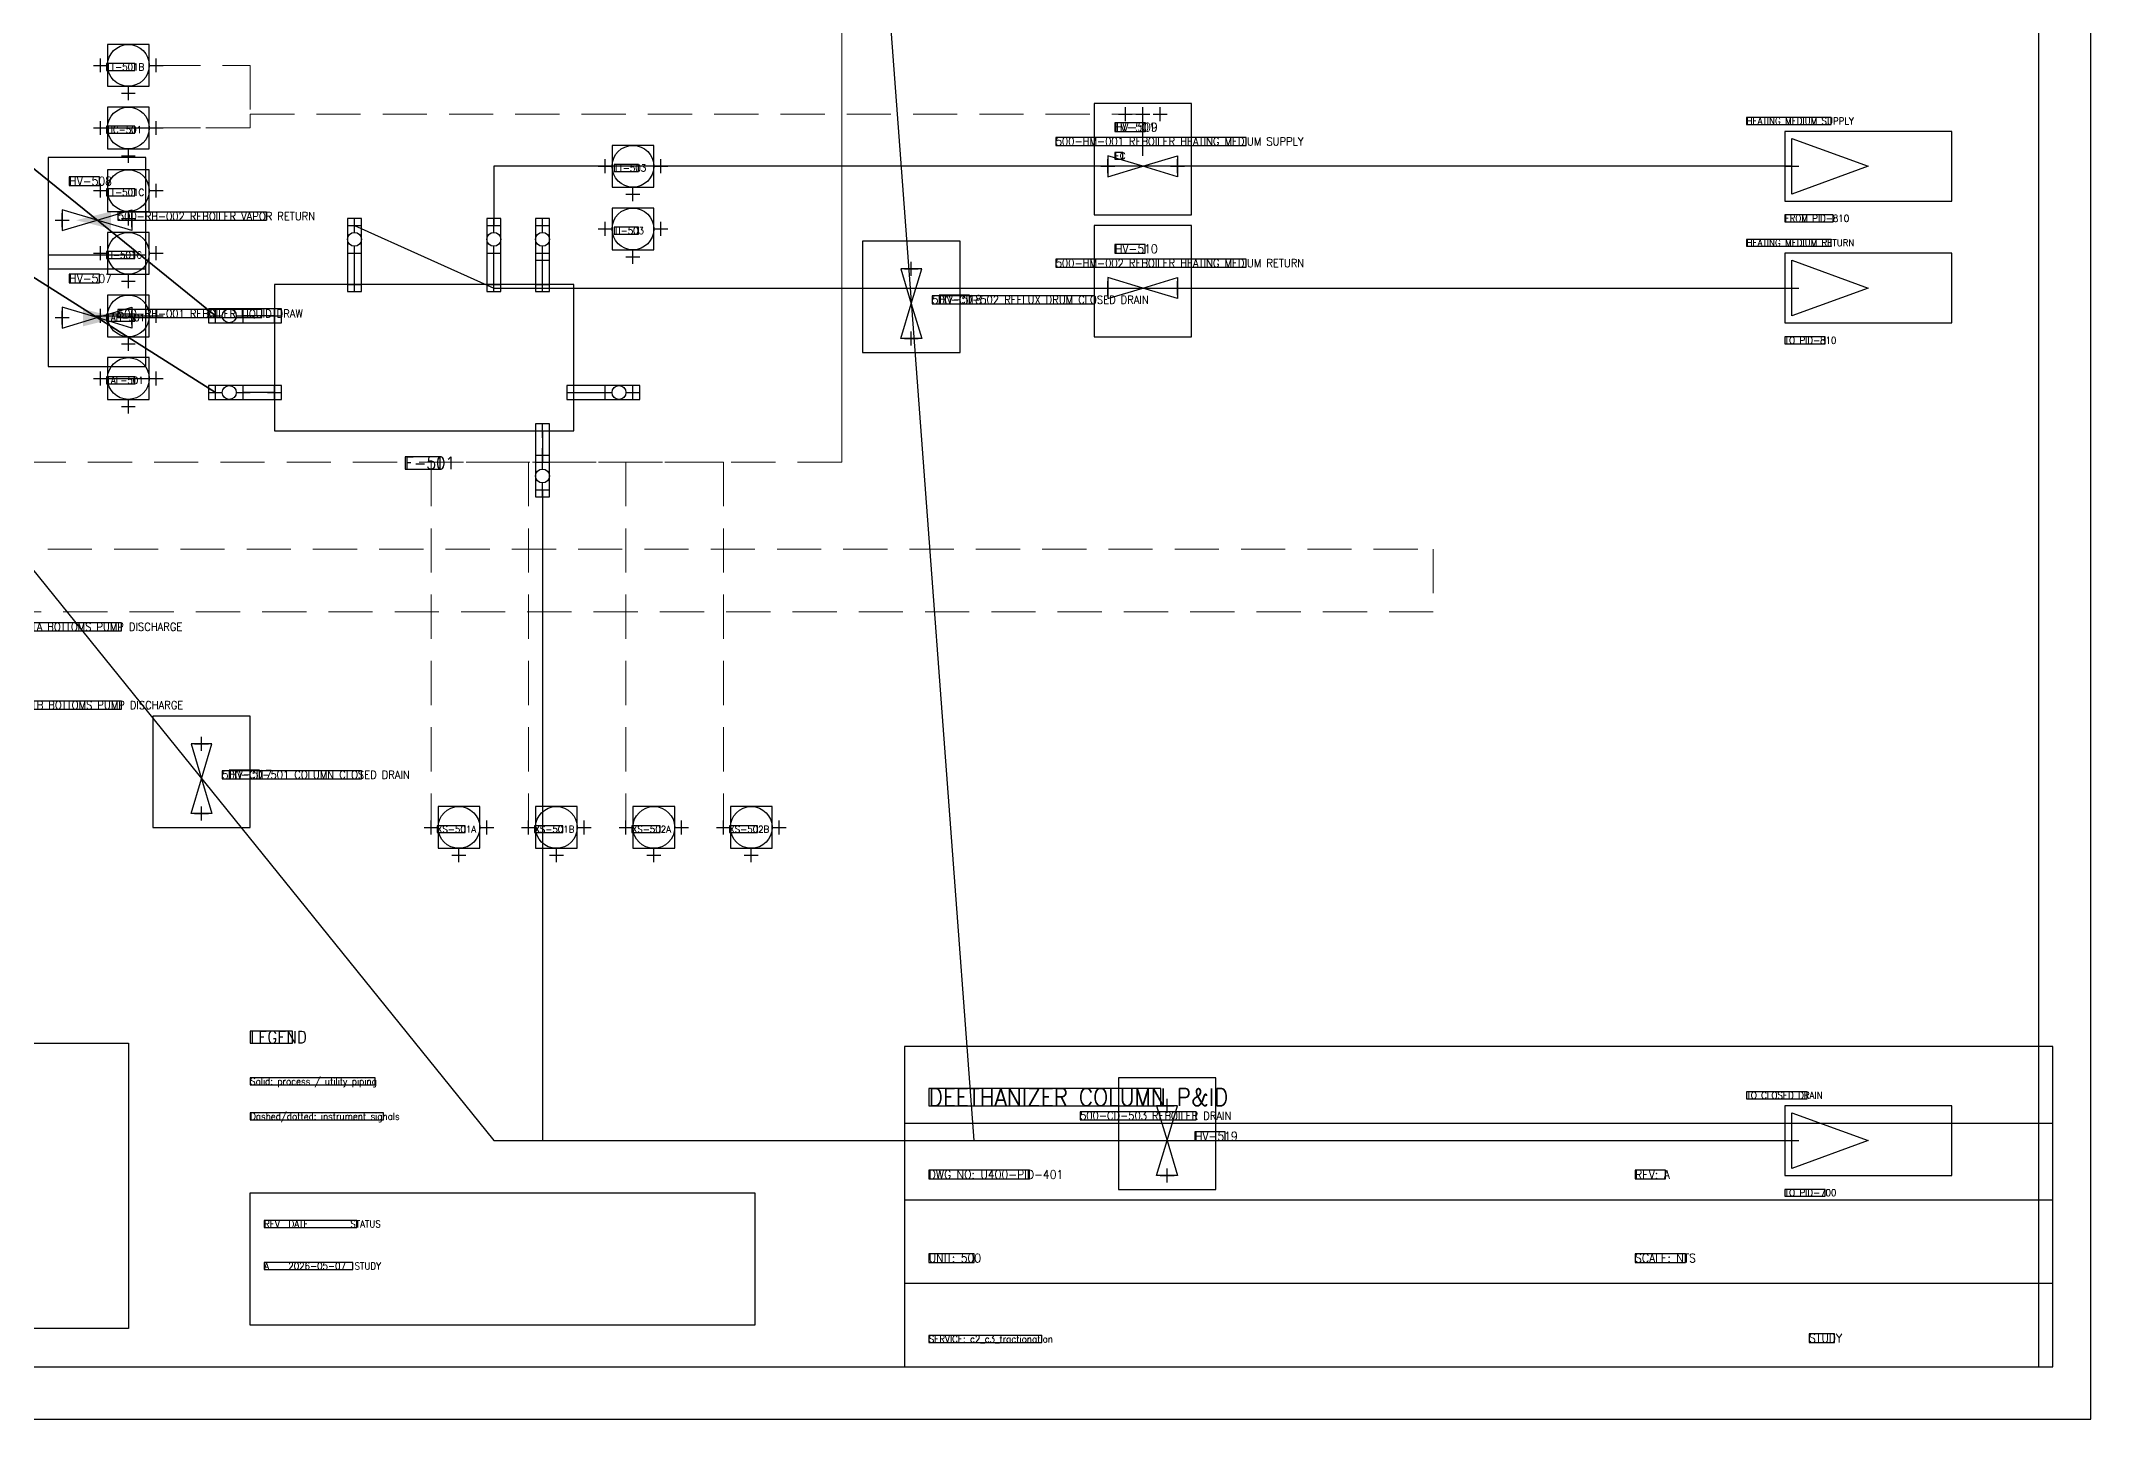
# Model space of a CAD drawing. Header units: metres. Extents: x 10 to 1179, y 10 to 831.
# Drawn here: x 590 to 1179, y 10 to 406 of the extents above; entities that cross this region are included whole.
import ezdxf

# ---------------------------------------------------------------- set-up
doc = ezdxf.new("R2010")
doc.units = ezdxf.units.M
doc.linetypes.add('DASHED', pattern=[19.05, 12.7, -6.35])
for name, color, linetype in [('BORDER', 7, 'CONTINUOUS'), ('DRAIN', 8, 'CONTINUOUS'), ('INSTRUMENT', 6, 'CONTINUOUS'), ('NOZZLES', 1, 'CONTINUOUS'), ('OFFPAGE', 1, 'CONTINUOUS'), ('PROCESS', 1, 'CONTINUOUS'), ('QA_OVERLAY', 2, 'CONTINUOUS'), ('SIGNAL_ELECTRIC', 2, 'CONTINUOUS'), ('SIGNAL_PNEUMATIC', 2, 'CONTINUOUS'), ('TABLE', 8, 'CONTINUOUS'), ('TEXT', 7, 'CONTINUOUS'), ('UTILITY', 5, 'CONTINUOUS'), ('VALVES', 1, 'CONTINUOUS')]:
    doc.layers.add(name, color=color, linetype=linetype)
doc.styles.get("Standard").update_dxf_attribs({"font": 'STANDARD'})

msp = doc.modelspace()

# ---------------------------------------------------------------- linework, layer by layer
at = {"layer": 'BORDER'}
for p, q in [((838, 95), (1168, 95)), ((838, 73), (1168, 73)), ((838, 49), (1168, 49))]:
    msp.add_line(p, q, dxfattribs=at)
for points in [[(10, 10), (1179, 10), (1179, 831), (10, 831), (10, 10)], [(25, 25), (1164, 25), (1164, 816), (25, 816), (25, 25)], [(838, 25), (1168, 25), (1168, 117), (838, 117), (838, 25)]]:
    msp.add_lwpolyline(points, dxfattribs=at)
at = {"layer": 'DRAIN', "lineweight": 25}
for points in [[(822, 571), (858, 90), (1093, 90)], [(552, 298), (720, 90), (1093, 90)], [(734, 277), (734, 90), (1093, 90)]]:
    msp.add_lwpolyline(points, dxfattribs=at)
at = {"layer": 'INSTRUMENT'}
for p, q in [((906.5, 373), (906.5, 385)), ((609, 381), (621, 381)), ((609, 327), (621, 327)), ((609, 309), (621, 309))]:
    msp.add_line(p, q, dxfattribs=at)
for centre in [(615, 399), (615, 381), (760, 370), (615, 363), (760, 352), (615, 345), (615, 327), (615, 309), (710, 180), (738, 180), (766, 180), (794, 180)]:
    msp.add_circle(centre, 6, dxfattribs=at)
at = {"layer": 'NOZZLES'}
for p, q in [((680, 351.2), (680, 354.8)), ((720, 351.2), (720, 354.8)), ((734, 351.2), (734, 354.8)), ((678.2, 353), (681.8, 353)), ((718.2, 353), (721.8, 353)), ((732.2, 353), (735.8, 353)), ((638.2, 327), (641.8, 327)), ((640, 325.2), (640, 328.8)), ((640, 303.2), (640, 306.8)), ((760, 303.2), (760, 306.8)), ((638.2, 305), (641.8, 305)), ((758.2, 305), (761.8, 305)), ((732.2, 277), (735.8, 277)), ((734, 275.2), (734, 278.8))]:
    msp.add_line(p, q, dxfattribs=at)
at = {"layer": 'NOZZLES', "lineweight": 25}
for p, q in [((680, 336), (680, 345)), ((720, 336), (720, 345)), ((734, 336), (734, 345)), ((657, 327), (648, 327)), ((657, 305), (648, 305)), ((743, 305), (752, 305)), ((734, 294), (734, 285))]:
    msp.add_line(p, q, dxfattribs=at)
at = {"layer": 'NOZZLES'}
for centre in [(680, 349), (720, 349), (734, 349), (644, 327), (644, 305), (756, 305), (734, 281)]:
    msp.add_circle(centre, 2, dxfattribs=at)
at = {"layer": 'OFFPAGE'}
for points in [[(1093, 378), (1115, 370), (1093, 362), (1093, 378)], [(1093, 343), (1115, 335), (1093, 327), (1093, 343)], [(1093, 98), (1115, 90), (1093, 82), (1093, 98)]]:
    msp.add_lwpolyline(points, dxfattribs=at)
at = {"layer": 'PROCESS', "lineweight": 35}
for points in [[(640, 327), (572, 382)], [(572, 348), (640, 305)]]:
    msp.add_lwpolyline(points, dxfattribs=at)
at = {"layer": 'PROCESS'}
for points in [[(600, 354.5), (610, 352), (610, 357)], [(612, 326.5), (602, 329), (602, 324)]]:
    msp.add_solid(points, dxfattribs=at)
at = {"layer": 'QA_OVERLAY'}
for p, q in [((607, 397), (607, 401)), ((623, 397), (623, 401)), ((623, 397), (623, 401)), ((605, 399), (609, 399)), ((621, 399), (625, 399)), ((621, 399), (625, 399)), ((613, 391), (617, 391)), ((615, 389), (615, 393)), ((607, 379), (607, 383)), ((623, 379), (623, 383)), ((623, 379), (623, 383)), ((899.5, 385), (903.5, 385)), ((901.5, 383), (901.5, 387)), ((904.5, 385), (908.5, 385)), ((904.5, 385), (908.5, 385)), ((906.5, 383), (906.5, 387)), ((906.5, 383), (906.5, 387)), ((909.5, 385), (913.5, 385)), ((911.5, 383), (911.5, 387)), ((605, 381), (609, 381)), ((621, 381), (625, 381)), ((621, 381), (625, 381)), ((613, 373), (617, 373)), ((615, 371), (615, 375)), ((752, 368), (752, 372)), ((768, 368), (768, 372)), ((768, 368), (768, 372)), ((896.5, 368), (896.5, 372)), ((896.5, 368), (896.5, 372)), ((916.5, 368), (916.5, 372)), ((916.5, 368), (916.5, 372)), ((1093, 368), (1093, 372)), ((1093, 368), (1093, 372)), ((750, 370), (754, 370)), ((766, 370), (770, 370)), ((766, 370), (770, 370)), ((894.5, 370), (898.5, 370)), ((894.5, 370), (898.5, 370)), ((914.5, 370), (918.5, 370)), ((914.5, 370), (918.5, 370)), ((1091, 370), (1095, 370)), ((1091, 370), (1095, 370)), ((605, 363), (609, 363)), ((607, 361), (607, 365)), ((621, 363), (625, 363)), ((621, 363), (625, 363)), ((623, 361), (623, 365)), ((623, 361), (623, 365)), ((758, 362), (762, 362)), ((760, 360), (760, 364)), ((594, 354.5), (598, 354.5)), ((596, 352.5), (596, 356.5)), ((613, 355), (617, 355)), ((614, 354.5), (618, 354.5)), ((615, 353), (615, 357)), ((616, 352.5), (616, 356.5)), ((680, 351), (680, 355)), ((680, 351), (680, 355)), ((720, 351), (720, 355)), ((720, 351), (720, 355)), ((734, 351), (734, 355)), ((734, 351), (734, 355)), ((752, 350), (752, 354)), ((768, 350), (768, 354)), ((768, 350), (768, 354)), ((678, 353), (682, 353)), ((678, 353), (682, 353)), ((718, 353), (722, 353)), ((718, 353), (722, 353)), ((732, 353), (736, 353)), ((732, 353), (736, 353)), ((750, 352), (754, 352)), ((766, 352), (770, 352)), ((766, 352), (770, 352)), ((605, 345), (609, 345)), ((607, 343), (607, 347)), ((621, 345), (625, 345)), ((621, 345), (625, 345)), ((623, 343), (623, 347)), ((623, 343), (623, 347)), ((678, 345), (682, 345)), ((678, 345), (682, 345)), ((680, 343), (680, 347)), ((680, 343), (680, 347)), ((718, 345), (722, 345)), ((718, 345), (722, 345)), ((720, 343), (720, 347)), ((720, 343), (720, 347)), ((732, 345), (736, 345)), ((732, 343), (736, 343)), ((734, 343), (734, 347)), ((734, 341), (734, 345)), ((758, 344), (762, 344)), ((760, 342), (760, 346)), ((840, 338.5), (840, 342.5)), ((613, 337), (617, 337)), ((615, 335), (615, 339)), ((678, 336), (682, 336)), ((680, 334), (680, 338)), ((718, 336), (722, 336)), ((720, 334), (720, 338)), ((732, 336), (736, 336)), ((734, 334), (734, 338)), ((838, 340.5), (842, 340.5)), ((896.5, 333), (896.5, 337)), ((916.5, 333), (916.5, 337)), ((1093, 333), (1093, 337)), ((1093, 333), (1093, 337)), ((894.5, 335), (898.5, 335)), ((914.5, 335), (918.5, 335)), ((1091, 335), (1095, 335)), ((1091, 335), (1095, 335)), ((594, 326.5), (598, 326.5)), ((596, 324.5), (596, 328.5)), ((605, 327), (609, 327)), ((607, 325), (607, 329)), ((614, 326.5), (618, 326.5)), ((616, 324.5), (616, 328.5)), ((621, 327), (625, 327)), ((621, 327), (625, 327)), ((623, 325), (623, 329)), ((623, 325), (623, 329)), ((638, 327), (642, 327)), ((638, 327), (642, 327)), ((640, 325), (640, 329)), ((640, 325), (640, 329)), ((646, 327), (650, 327)), ((646, 327), (650, 327)), ((648, 325), (648, 329)), ((648, 325), (648, 329)), ((655, 327), (659, 327)), ((657, 325), (657, 329)), ((613, 319), (617, 319)), ((615, 317), (615, 321)), ((838, 320.5), (842, 320.5)), ((840, 318.5), (840, 322.5)), ((605, 309), (609, 309)), ((607, 307), (607, 311)), ((621, 309), (625, 309)), ((621, 309), (625, 309)), ((623, 307), (623, 311)), ((623, 307), (623, 311)), ((640, 303), (640, 307)), ((640, 303), (640, 307)), ((648, 303), (648, 307)), ((648, 303), (648, 307)), ((657, 303), (657, 307)), ((743, 303), (743, 307)), ((752, 303), (752, 307)), ((752, 303), (752, 307)), ((760, 303), (760, 307)), ((760, 303), (760, 307)), ((613, 301), (617, 301)), ((615, 299), (615, 303)), ((638, 305), (642, 305)), ((638, 305), (642, 305)), ((646, 305), (650, 305)), ((646, 305), (650, 305)), ((655, 305), (659, 305)), ((741, 305), (745, 305)), ((750, 305), (754, 305)), ((750, 305), (754, 305)), ((758, 305), (762, 305)), ((758, 305), (762, 305)), ((734, 292), (734, 296)), ((732, 294), (736, 294)), ((734, 285), (734, 289)), ((732, 287), (736, 287)), ((732, 285), (736, 285)), ((734, 283), (734, 287)), ((732, 277), (736, 277)), ((732, 277), (736, 277)), ((734, 275), (734, 279)), ((734, 275), (734, 279)), ((634, 204), (638, 204)), ((636, 202), (636, 206)), ((634, 184), (638, 184)), ((636, 182), (636, 186)), ((700, 180), (704, 180)), ((702, 178), (702, 182)), ((716, 180), (720, 180)), ((716, 180), (720, 180)), ((718, 178), (718, 182)), ((718, 178), (718, 182)), ((728, 180), (732, 180)), ((730, 178), (730, 182)), ((744, 180), (748, 180)), ((744, 180), (748, 180)), ((746, 178), (746, 182)), ((746, 178), (746, 182)), ((756, 180), (760, 180)), ((758, 178), (758, 182)), ((772, 180), (776, 180)), ((772, 180), (776, 180)), ((774, 178), (774, 182)), ((774, 178), (774, 182)), ((784, 180), (788, 180)), ((786, 178), (786, 182)), ((800, 180), (804, 180)), ((800, 180), (804, 180)), ((802, 178), (802, 182)), ((802, 178), (802, 182)), ((708, 172), (712, 172)), ((710, 170), (710, 174)), ((736, 172), (740, 172)), ((738, 170), (738, 174)), ((764, 172), (768, 172)), ((766, 170), (766, 174)), ((792, 172), (796, 172)), ((794, 170), (794, 174)), ((913.5, 98), (913.5, 102)), ((911.5, 100), (915.5, 100)), ((1091, 90), (1095, 90)), ((1091, 90), (1095, 90)), ((1093, 88), (1093, 92)), ((1093, 88), (1093, 92)), ((911.5, 80), (915.5, 80)), ((913.5, 78), (913.5, 82))]:
    msp.add_line(p, q, dxfattribs=at)
for points in [[(609, 393), (621, 393), (621, 405), (609, 405), (609, 393)], [(608.7, 397.5), (616.82, 397.5), (616.82, 399.5), (608.7, 399.5), (608.7, 397.5)], [(609, 375), (621, 375), (621, 387), (609, 387), (609, 375)], [(892.5, 356), (920.5, 356), (920.5, 388), (892.5, 388), (892.5, 356)], [(892.5, 356), (920.5, 356), (920.5, 388), (892.5, 388), (892.5, 356)], [(1080, 382), (1104.36, 382), (1104.36, 384), (1080, 384), (1080, 382)], [(608.7, 379.5), (616.82, 379.5), (616.82, 381.5), (608.7, 381.5), (608.7, 379.5)], [(881.5, 376), (936.19, 376), (936.19, 378.3), (881.5, 378.3), (881.5, 376)], [(898.5, 380), (907.2, 380), (907.2, 382.5), (898.5, 382.5), (898.5, 380)], [(898.5, 380), (907.2, 380), (907.2, 382.5), (898.5, 382.5), (898.5, 380)], [(1091, 360), (1139, 360), (1139, 380), (1091, 380), (1091, 360)], [(592, 340.5), (620, 340.5), (620, 372.5), (592, 372.5), (592, 340.5)], [(754, 364), (766, 364), (766, 376), (754, 376), (754, 364)], [(898.5, 372), (900.82, 372), (900.82, 374), (898.5, 374), (898.5, 372)], [(598, 364.5), (606.7, 364.5), (606.7, 367), (598, 367), (598, 364.5)], [(609, 357), (621, 357), (621, 369), (609, 369), (609, 357)], [(754.6, 368.5), (761.56, 368.5), (761.56, 370.5), (754.6, 370.5), (754.6, 368.5)], [(608.7, 361.5), (616.82, 361.5), (616.82, 363.5), (608.7, 363.5), (608.7, 361.5)], [(612, 354.5), (654.69, 354.5), (654.69, 356.8), (612, 356.8), (612, 354.5)], [(678, 334), (682, 334), (682, 355), (678, 355), (678, 334)], [(718, 334), (722, 334), (722, 355), (718, 355), (718, 334)], [(732, 334), (736, 334), (736, 355), (732, 355), (732, 334)], [(754, 346), (766, 346), (766, 358), (754, 358), (754, 346)], [(1091, 354), (1104.92, 354), (1104.92, 356), (1091, 356), (1091, 354)], [(609, 339), (621, 339), (621, 351), (609, 351), (609, 339)], [(754.6, 350.5), (761.56, 350.5), (761.56, 352.5), (754.6, 352.5), (754.6, 350.5)], [(826, 316.5), (854, 316.5), (854, 348.5), (826, 348.5), (826, 316.5)], [(892.5, 321), (920.5, 321), (920.5, 353), (892.5, 353), (892.5, 321)], [(1080, 347), (1104.36, 347), (1104.36, 349), (1080, 349), (1080, 347)], [(592, 312.5), (620, 312.5), (620, 344.5), (592, 344.5), (592, 312.5)], [(608.7, 343.5), (616.82, 343.5), (616.82, 345.5), (608.7, 345.5), (608.7, 343.5)], [(881.5, 341), (936.19, 341), (936.19, 343.3), (881.5, 343.3), (881.5, 341)], [(898.5, 345), (907.2, 345), (907.2, 347.5), (898.5, 347.5), (898.5, 345)], [(1091, 325), (1139, 325), (1139, 345), (1091, 345), (1091, 325)], [(598, 336.5), (606.7, 336.5), (606.7, 339), (598, 339), (598, 336.5)], [(657, 294), (743, 294), (743, 336), (657, 336), (657, 294)], [(609, 321), (621, 321), (621, 333), (609, 333), (609, 321)], [(846, 330.5), (892.69, 330.5), (892.69, 332.8), (846, 332.8), (846, 330.5)], [(848, 330.5), (856.7, 330.5), (856.7, 333), (848, 333), (848, 330.5)], [(608.7, 325.5), (616.82, 325.5), (616.82, 327.5), (608.7, 327.5), (608.7, 325.5)], [(612, 326.5), (653.35, 326.5), (653.35, 328.8), (612, 328.8), (612, 326.5)], [(638, 325), (659, 325), (659, 329), (638, 329), (638, 325)], [(1091, 319), (1102.6, 319), (1102.6, 321), (1091, 321), (1091, 319)], [(609, 303), (621, 303), (621, 315), (609, 315), (609, 303)], [(608.7, 307.5), (616.82, 307.5), (616.82, 309.5), (608.7, 309.5), (608.7, 307.5)], [(638, 303), (659, 303), (659, 307), (638, 307), (638, 303)], [(741, 303), (762, 303), (762, 307), (741, 307), (741, 303)], [(732, 275), (736, 275), (736, 296), (732, 296), (732, 275)], [(694.5, 283), (704.65, 283), (704.65, 286.5), (694.5, 286.5), (694.5, 283)], [(561, 236.5), (613.03, 236.5), (613.03, 238.8), (561, 238.8), (561, 236.5)], [(561, 214), (613.03, 214), (613.03, 216.3), (561, 216.3), (561, 214)], [(622, 180), (650, 180), (650, 212), (622, 212), (622, 180)], [(642, 194), (682.02, 194), (682.02, 196.3), (642, 196.3), (642, 194)], [(644, 194), (652.7, 194), (652.7, 196.5), (644, 196.5), (644, 194)], [(704, 174), (716, 174), (716, 186), (704, 186), (704, 174)], [(732, 174), (744, 174), (744, 186), (732, 186), (732, 174)], [(760, 174), (772, 174), (772, 186), (760, 186), (760, 174)], [(788, 174), (800, 174), (800, 186), (788, 186), (788, 174)], [(703.7, 178.5), (711.82, 178.5), (711.82, 180.5), (703.7, 180.5), (703.7, 178.5)], [(731.7, 178.5), (739.82, 178.5), (739.82, 180.5), (731.7, 180.5), (731.7, 178.5)], [(759.7, 178.5), (767.82, 178.5), (767.82, 180.5), (759.7, 180.5), (759.7, 178.5)], [(787.7, 178.5), (795.82, 178.5), (795.82, 180.5), (787.7, 180.5), (787.7, 178.5)], [(650, 118), (662.18, 118), (662.18, 121.5), (650, 121.5), (650, 118)], [(650, 106), (685.96, 106), (685.96, 108), (650, 108), (650, 106)], [(899.5, 76), (927.5, 76), (927.5, 108), (899.5, 108), (899.5, 76)], [(845, 100), (911.7, 100), (911.7, 105), (845, 105), (845, 100)], [(1080, 102), (1097.4, 102), (1097.4, 104), (1080, 104), (1080, 102)], [(650, 96), (688.28, 96), (688.28, 98), (650, 98), (650, 96)], [(888.5, 96), (921.85, 96), (921.85, 98.3), (888.5, 98.3), (888.5, 96)], [(1091, 80), (1139, 80), (1139, 100), (1091, 100), (1091, 80)], [(921.5, 90), (930.2, 90), (930.2, 92.5), (921.5, 92.5), (921.5, 90)], [(845, 79), (874, 79), (874, 81.5), (845, 81.5), (845, 79)], [(1048, 79), (1056.7, 79), (1056.7, 81.5), (1048, 81.5), (1048, 79)], [(1091, 74), (1102.6, 74), (1102.6, 76), (1091, 76), (1091, 74)], [(654, 65), (680.68, 65), (680.68, 67), (654, 67), (654, 65)], [(654, 53), (679.52, 53), (679.52, 55), (654, 55), (654, 53)], [(845, 55), (858.05, 55), (858.05, 57.5), (845, 57.5), (845, 55)], [(1048, 55), (1062.5, 55), (1062.5, 57.5), (1048, 57.5), (1048, 55)], [(845, 32), (877.48, 32), (877.48, 34), (845, 34), (845, 32)], [(1098, 32), (1105.25, 32), (1105.25, 34.5), (1098, 34.5), (1098, 32)]]:
    msp.add_lwpolyline(points, dxfattribs=at)
at = {"layer": 'SIGNAL_ELECTRIC', "linetype": 'DASHED', "lineweight": 18}
for points in [[(820, 521), (820, 285), (702, 285), (702, 180)], [(820, 476), (820, 285), (730, 285), (730, 180)], [(623, 399), (650, 399), (650, 381), (607, 381)], [(470, 231), (470, 285), (758, 285), (758, 180)], [(470, 186), (470, 285), (786, 285), (786, 180)], [(268, 260), (990, 260), (990, 242), (252, 242)]]:
    msp.add_lwpolyline(points, dxfattribs=at)
at = {"layer": 'SIGNAL_PNEUMATIC', "linetype": 'DASHED', "lineweight": 18}
msp.add_lwpolyline([(623, 381), (650, 381), (650, 385), (906.5, 385)], dxfattribs=at)
at = {"layer": 'TABLE'}
for points in [[(55, 118), (615, 118), (615, 36), (55, 36), (55, 118)], [(650, 75), (795, 75), (795, 37), (650, 37), (650, 75)]]:
    msp.add_lwpolyline(points, dxfattribs=at)
at = {"layer": 'UTILITY', "lineweight": 25}
for points in [[(1093, 370), (720, 370), (720, 353)], [(680, 353), (720, 335), (1093, 335)]]:
    msp.add_lwpolyline(points, dxfattribs=at)
at = {"layer": 'VALVES'}
for points in [[(896.5, 367), (906.5, 370), (896.5, 373), (896.5, 367)], [(896.5, 367), (906.5, 370), (896.5, 373), (896.5, 367)], [(916.5, 367), (906.5, 370), (916.5, 373), (916.5, 367)], [(916.5, 367), (906.5, 370), (916.5, 373), (916.5, 367)], [(596, 351.5), (606, 354.5), (596, 357.5), (596, 351.5)], [(616, 351.5), (606, 354.5), (616, 357.5), (616, 351.5)], [(837, 340.5), (840, 330.5), (843, 340.5), (837, 340.5)], [(896.5, 332), (906.5, 335), (896.5, 338), (896.5, 332)], [(916.5, 332), (906.5, 335), (916.5, 338), (916.5, 332)], [(837, 320.5), (840, 330.5), (843, 320.5), (837, 320.5)], [(596, 323.5), (606, 326.5), (596, 329.5), (596, 323.5)], [(616, 323.5), (606, 326.5), (616, 329.5), (616, 323.5)], [(633, 204), (636, 194), (639, 204), (633, 204)], [(633, 184), (636, 194), (639, 184), (633, 184)], [(910.5, 100), (913.5, 90), (916.5, 100), (910.5, 100)], [(910.5, 80), (913.5, 90), (916.5, 80), (910.5, 80)]]:
    msp.add_lwpolyline(points, dxfattribs=at)

# ---------------------------------------------------------------- texts
at = {"layer": 'TEXT'}
for s, height, p in [('TT-501B', 2, (608.7, 397.5)), ('HEATING MEDIUM SUPPLY', 2, (1080, 382)), ('TIC-501', 2, (608.7, 379.5)), ('500-HM-001 REBOILER HEATING MEDIUM SUPPLY', 2.3, (881.5, 376)), ('TV-501', 2.5, (898.5, 380)), ('HV-509', 2.5, (898.5, 380)), ('FC', 2, (898.5, 372)), ('HV-508', 2.5, (598, 364.5)), ('TT-503', 2, (754.6, 368.5)), ('TT-501C', 2, (608.7, 361.5)), ('500-RB-002 REBOILER VAPOR RETURN', 2.3, (612, 354.5)), ('FROM PID-810', 2, (1091, 354)), ('TI-503', 2, (754.6, 350.5)), ('HEATING MEDIUM RETURN', 2, (1080, 347)), ('TI-501C', 2, (608.7, 343.5)), ('500-HM-002 REBOILER HEATING MEDIUM RETURN', 2.3, (881.5, 341)), ('HV-510', 2.5, (898.5, 345)), ('HV-507', 2.5, (598, 336.5)), ('500-CD-502 REFLUX DRUM CLOSED DRAIN', 2.3, (846, 330.5)), ('HV-518', 2.5, (848, 330.5)), ('TAH-501', 2, (608.7, 325.5)), ('500-RB-001 REBOILER LIQUID DRAW', 2.3, (612, 326.5)), ('TO PID-810', 2, (1091, 319)), ('TAL-501', 2, (608.7, 307.5)), ('E-501', 3.5, (694.5, 283)), ('500-BTM-DIS-001A BOTTOMS PUMP DISCHARGE', 2.3, (561, 236.5)), ('500-BTM-DIS-001B BOTTOMS PUMP DISCHARGE', 2.3, (561, 214)), ('500-CD-501 COLUMN CLOSED DRAIN', 2.3, (642, 194)), ('HV-517', 2.5, (644, 194)), ('XS-501A', 2, (703.7, 178.5)), ('XS-501B', 2, (731.7, 178.5)), ('XS-502A', 2, (759.7, 178.5)), ('XS-502B', 2, (787.7, 178.5)), ('LEGEND', 3.5, (650, 118)), ('Solid: process / utility piping', 2, (650, 106)), ('DEETHANIZER COLUMN P&ID', 5, (845, 100)), ('TO CLOSED DRAIN', 2, (1080, 102)), ('Dashed/dotted: instrument signals', 2, (650, 96)), ('500-CD-503 REBOILER DRAIN', 2.3, (888.5, 96)), ('HV-519', 2.5, (921.5, 90)), ('DWG NO: U400-PID-401', 2.5, (845, 79)), ('REV: A', 2.5, (1048, 79)), ('TO PID-700', 2, (1091, 74)), ('REV  DATE        STATUS', 2, (654, 65)), ('A    2026-05-07  STUDY', 2, (654, 53)), ('UNIT: 500', 2.5, (845, 55)), ('SCALE: NTS', 2.5, (1048, 55)), ('SERVICE: c2_c3_fractionation', 2, (845, 32)), ('STUDY', 2.5, (1098, 32))]:
    msp.add_text(s, height=height, dxfattribs=at).set_placement(p)

doc.saveas('drawing.dxf')
